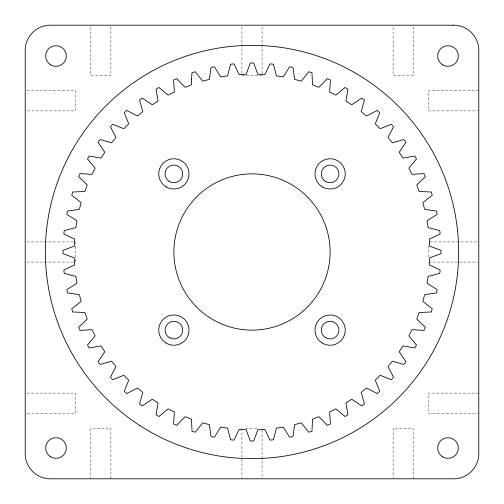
<?xml version="1.0" encoding="UTF-8"?>
<svg xmlns="http://www.w3.org/2000/svg" width="504" height="504" viewBox="0 0 504 504"><rect width="100%" height="100%" fill="white"/><g stroke="black" fill="none" stroke-linecap="round" stroke-linejoin="round"><path stroke-width="0.38" stroke-dasharray="2.52 1.89" d="M241.933 75.6L262.08 75.6L262.08 26.775M26.775 90.72L75.6 90.72L75.6 110.867L26.775 110.88M478.8 90.72L428.4 90.72L428.4 110.867L478.012 110.88M26.775 241.92L75.6 241.92L75.6 262.067M429.975 241.92L478.8 241.92M26.775 262.08L74.025 262.08M428.4 262.08L478.012 262.08M26.775 393.12L75.6 393.12L75.6 413.267L26.775 413.28M478.8 393.12L428.4 393.12L428.4 413.267L478.012 413.28M245.713 428.4L258.287 428.4M428.4 245.713L428.4 258.287M413.28 26.775L413.28 75.6L393.133 75.6L393.12 26.775M413.28 478.8L413.28 428.4L393.133 428.4L393.12 478.012M262.08 429.975L262.08 478.8M241.92 26.775L241.92 74.025M241.92 428.4L241.92 478.012M110.88 26.775L110.88 75.6L90.733 75.6L90.72 26.775M110.88 478.8L110.88 428.4L90.733 428.4L90.72 478.012"/><path stroke-width="0.76" d="M191.463 79.613L191.526 84.785L185.056 87.274L176.671 78.662L173.59 80.029L174.378 92.024L168.204 95.174L158.962 87.488L156.045 89.17L158.08 101.014L152.271 104.794L142.273 98.11L139.551 100.094L142.815 111.661L137.428 116.021L126.794 110.426L124.286 112.675L128.74 123.839L123.839 128.74L112.675 124.286L110.426 126.794L116.021 137.428L111.661 142.815L100.094 139.551L98.11 142.273L104.794 152.271L101.014 158.08L89.17 156.045L87.488 158.962L95.174 168.204L92.024 174.378L80.029 173.59L78.662 176.671L87.274 185.056L84.785 191.526L72.778 191.999L71.738 195.199L81.175 202.639L79.38 209.336L67.486 211.056L66.786 214.351L76.955 220.765L75.871 227.613L64.216 230.567L63.869 233.919L74.649 239.236L74.283 246.16L63.006 250.318L63.006 253.682L74.283 257.84L74.649 264.764L63.869 270.081L64.216 273.433L75.871 276.387L76.955 283.235L66.786 289.649L67.486 292.944L79.38 294.664L81.175 301.361L71.738 308.801L72.778 312.001L84.785 312.474L87.274 318.944L78.662 327.329L80.029 330.41L92.024 329.622L95.174 335.796L87.488 345.038L89.17 347.955L101.014 345.92L104.794 351.729L98.11 361.727L100.094 364.449L111.661 361.185L116.021 366.572L110.426 377.206L112.675 379.714L123.839 375.26L128.74 380.161L124.286 391.325L126.794 393.574L137.428 387.979L142.815 392.339L139.551 403.906L142.273 405.89L152.271 399.206L158.08 402.986L156.045 414.83L158.962 416.512L168.204 408.826L174.378 411.976L173.59 423.971L176.671 425.338L185.056 416.726L191.526 419.215L191.999 431.222L195.199 432.262L202.639 422.825L209.336 424.62L211.056 436.514L214.351 437.214L220.765 427.046L227.613 428.129L230.567 439.784L233.919 440.131L239.236 429.351L246.16 429.717L250.318 440.994L253.682 440.994L257.84 429.717L264.764 429.351L270.081 440.131L273.433 439.784L276.387 428.129L283.235 427.046L289.649 437.214L292.944 436.514L294.664 424.62L301.361 422.825L308.801 432.262L312.001 431.222L312.474 419.215L318.944 416.726L327.329 425.338L330.41 423.971L329.622 411.976L335.796 408.826L345.038 416.512L347.955 414.83L345.92 402.986L351.729 399.206L361.727 405.89L364.449 403.906L361.185 392.339L366.572 387.979L377.206 393.574L379.714 391.325L375.26 380.161L380.161 375.26L391.325 379.714L393.574 377.206L387.979 366.572L392.339 361.185L403.906 364.449L405.89 361.727L399.206 351.729L402.986 345.92L414.83 347.955L416.512 345.038L408.826 335.796L411.976 329.622L423.971 330.41L425.338 327.329L416.726 318.944L419.215 312.474L431.222 312.001L432.262 308.801L422.825 301.361L424.62 294.664L436.514 292.944L437.214 289.649L427.046 283.235L428.129 276.387L439.784 273.433L440.131 270.081L429.351 264.764L429.717 257.84L440.994 253.682L440.994 250.318L429.717 246.16L429.351 239.236L440.131 233.919L439.784 230.567L428.129 227.613L427.046 220.765L437.214 214.351L436.514 211.056L424.62 209.336L422.825 202.639L432.262 195.199L431.222 191.999L419.215 191.526L416.726 185.056L425.338 176.671L423.971 173.59L411.976 174.378L408.826 168.204L416.512 158.962L414.83 156.045L402.986 158.08L399.206 152.271L405.89 142.273L403.906 139.551L392.339 142.815L387.979 137.428L393.574 126.794L391.325 124.286L380.161 128.74L375.26 123.839L379.714 112.675L377.206 110.426L366.572 116.021L361.185 111.661L364.449 100.094L361.727 98.11L351.729 104.794L345.92 101.014L347.955 89.17L345.038 87.488L335.796 95.174L329.622 92.024L330.41 80.029L327.329 78.662L318.944 87.274L312.474 84.785L312.001 72.778L308.801 71.738L301.361 81.175L294.664 79.38L292.944 67.486L289.649 66.786L283.235 76.955L276.387 75.871L273.433 64.216L270.081 63.869L264.764 74.649L257.84 74.283L253.682 63.006L250.318 63.006L246.16 74.283L239.236 74.649L233.919 63.869L230.567 64.216L227.613 75.871L220.765 76.955L214.351 66.786L211.056 67.486L209.336 79.38L202.639 81.175L195.199 71.738L191.999 72.778L191.463 79.613M453.6 25.2L50.4 25.2A25.2 25.2 0 0 0 25.2 50.4L25.2 453.6A25.2 25.2 0 0 0 50.4 478.8L453.6 478.8A25.2 25.2 0 0 0 478.8 453.6L478.8 50.4A25.2 25.2 0 0 0 453.6 25.2M50.387 456.687A10.332 10.332 0 0 0 66.308 448.522A10.332 10.332 0 0 0 51.276 438.814A10.332 10.332 0 0 0 50.387 456.687M50.602 64.808A10.332 10.332 0 0 0 66.32 56.246A10.332 10.332 0 0 0 51.049 46.916A10.332 10.332 0 0 0 50.602 64.808M442.625 456.826A10.332 10.332 0 0 0 458.338 448.27A10.332 10.332 0 0 0 443.066 438.934A10.332 10.332 0 0 0 442.625 456.826M442.846 64.94A10.332 10.332 0 0 0 458.344 55.988A10.332 10.332 0 0 0 442.846 47.042A10.332 10.332 0 0 0 442.846 64.94M169.47 337.756A8.82 8.82 0 0 0 182.7 330.12A8.82 8.82 0 0 0 169.47 322.484A8.82 8.82 0 0 0 169.47 337.756M209.614 317.621A78.12 78.12 0 0 0 330.026 255.893A78.12 78.12 0 0 0 216.361 182.486A78.12 78.12 0 0 0 209.614 317.621M325.71 337.756A8.82 8.82 0 0 0 338.94 330.12A8.82 8.82 0 0 0 325.71 322.484A8.82 8.82 0 0 0 325.71 337.756M169.092 181.289A8.82 8.82 0 0 0 182.687 174.321A8.82 8.82 0 0 0 169.854 166.03A8.82 8.82 0 0 0 169.092 181.289M325.332 181.289A8.82 8.82 0 0 0 338.927 174.321A8.82 8.82 0 0 0 326.094 166.03A8.82 8.82 0 0 0 325.332 181.289M139.885 425.584A206.64 206.64 0 0 0 458.382 262.3A206.64 206.64 0 0 0 157.727 68.116A206.64 206.64 0 0 0 139.885 425.584M165.677 342.821A15.12 15.12 0 0 0 188.981 330.876A15.12 15.12 0 0 0 166.982 316.663A15.12 15.12 0 0 0 165.677 342.821M321.917 342.821A15.12 15.12 0 0 0 345.221 330.876A15.12 15.12 0 0 0 323.221 316.663A15.12 15.12 0 0 0 321.917 342.821M166.32 186.971A15.12 15.12 0 0 0 189 173.88A15.12 15.12 0 0 0 166.32 160.789A15.12 15.12 0 0 0 166.32 186.971M322.56 186.971A15.12 15.12 0 0 0 345.24 173.88A15.12 15.12 0 0 0 322.56 160.789A15.12 15.12 0 0 0 322.56 186.971"/></g></svg>
